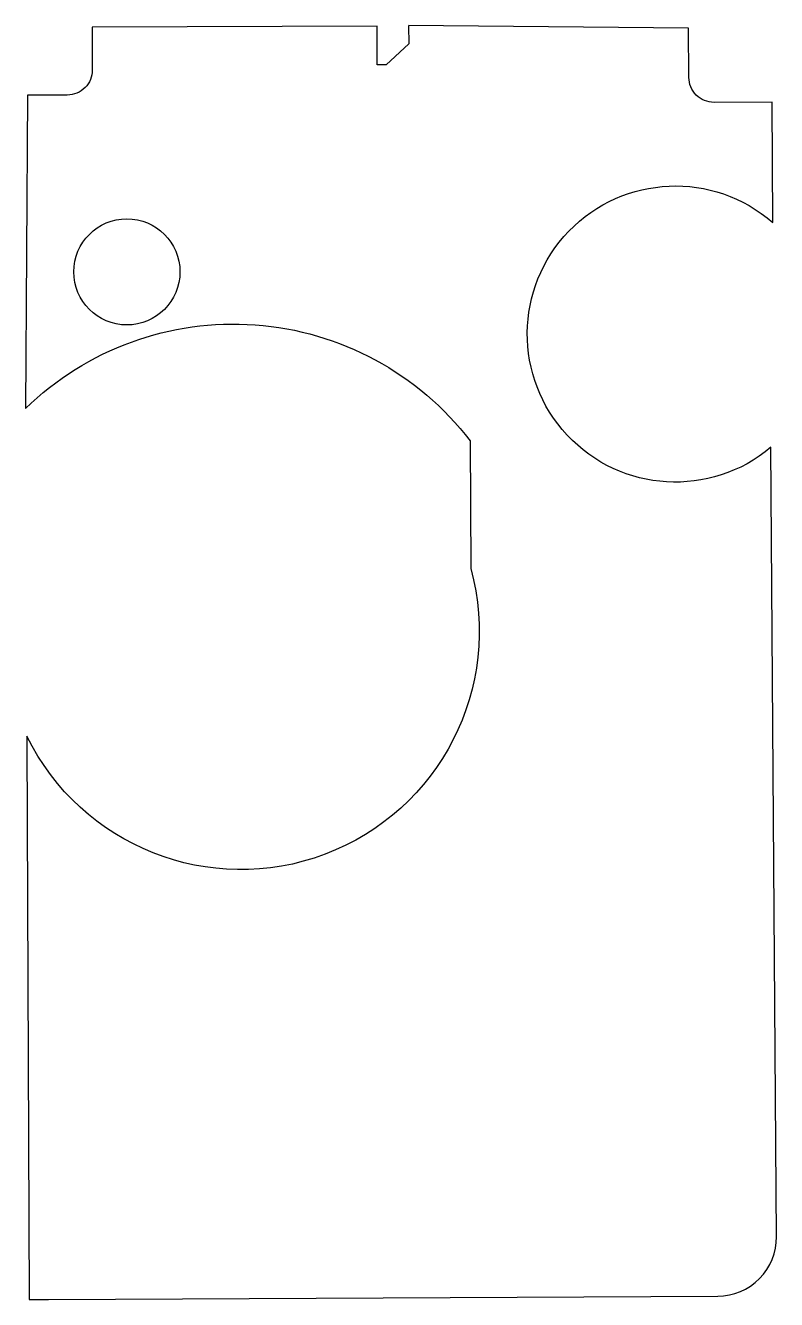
# Model space of a CAD drawing. Header units: inches. Extents: x 5 to 68, y 1 to 109.
import ezdxf

# ---------------------------------------------------------------- set-up
doc = ezdxf.new("R2010")
doc.units = ezdxf.units.IN
doc.header["$MEASUREMENT"] = 0
doc.layers.add('Draft', color=30, linetype='Continuous')

msp = doc.modelspace()

# ---------------------------------------------------------------- linework, layer by layer
at = {"layer": 'Draft', "linetype": 'Continuous'}
msp.add_lwpolyline([(37.22, 108.71), (37.23, 107.17), (35.32, 105.39), (34.55, 105.39), (34.54, 108.68), (10.4, 108.58), (10.41, 104.96, -0.414214), (8.29, 102.83), (4.93, 102.82), (4.75, 76.25, -0.449529), (42.44, 73.51), (42.48, 62.68), (42.48, 62.68, -0.910268), (4.87, 48.49), (4.87, 47.99), (5.05, 0.72), (6.7, 0.73), (63.42, 1.01, 0.414854), (68.4, 6.05), (67.92, 72.97, -2.174372), (68.08, 92.03), (68.04, 102.23), (63.1, 102.21, -0.414214), (60.97, 104.33), (60.95, 108.5), (37.22, 108.73)], format="xyb", dxfattribs=at)
msp.add_circle((13.34, 87.84), 4.5, dxfattribs=at)

doc.saveas('drawing.dxf')
